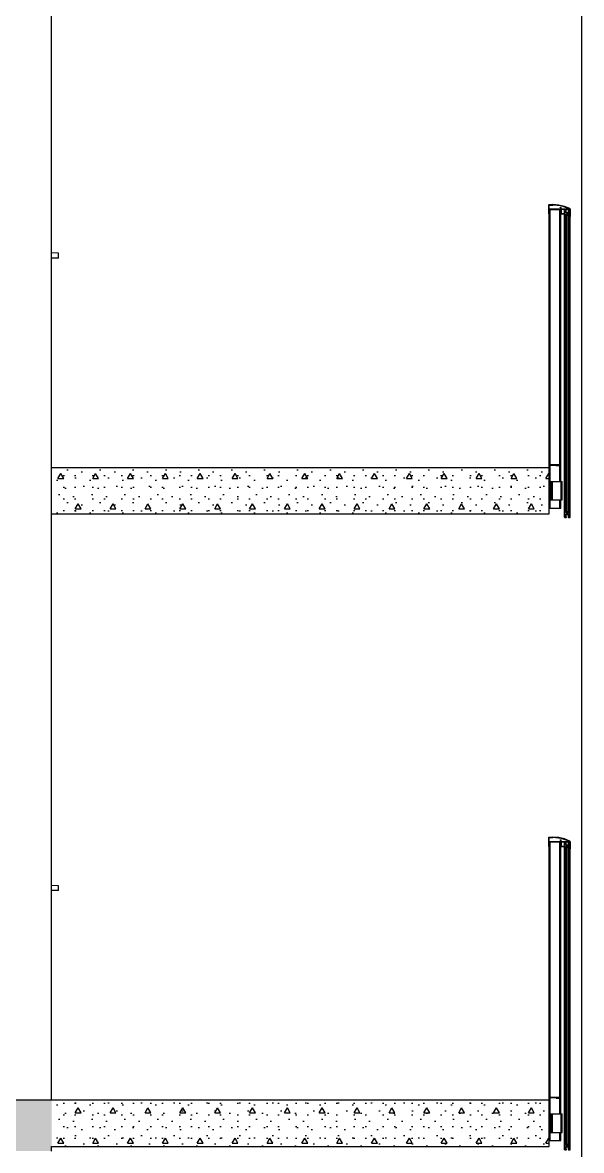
# Model space of a CAD drawing. Header units: millimetres. Extents: x 15 to 2176, y 3 to 641.
# Drawn here: x 2006.9 to 2055, y 252.9 to 349.9 of the extents above; entities that cross this region are included whole.
import ezdxf
from ezdxf.xclip import XClip

# ---------------------------------------------------------------- set-up
doc = ezdxf.new("R2010")
doc.units = ezdxf.units.MM
doc.header["$MEASUREMENT"] = 0
doc.header["$XCLIPFRAME"] = 0
for name, color, linetype in [('A--------P-', 7, 'Continuous'), ('A-01SC-----', 7, 'Continuous'), ('A-01SC-----Ytterväggar2', 7, 'Continuous'), ('A-01SF-----', 7, 'Continuous'), ('A-01SJ-----', 1, 'Continuous')]:
    doc.layers.add(name, color=color, linetype=linetype)
pattern_1 = [(0, (2027.966, 92.474), (0, 5.19615), [0.5, -2.5]), (0, (2029.466, 95.072), (0, 5.19615), [0.5, -2.5]), (60, (2027.966, 92.474), (-4.5, 2.59808), [0.5, -2.5]), (60, (2030.966, 92.474), (-4.5, 2.59808), [0.5, -2.5]), (120, (2028.466, 92.474), (4.5, 2.59808), [0.5, -2.5]), (120, (2031.466, 92.474), (4.5, 2.59808), [0.5, -2.5]), (0, (2027.9658, 92.9741), (0, 1), [0, -1, 0, -1.5]), (45, (2028.4658, 92.9741), (-0.7071068, 0.7071068), [0, -0.75, 0, -1.25])]

# ---------------------------------------------------------------- blocks, each defined once
blk = doc.blocks.new('Drawing_4_4', base_point=(1874.468, 329.559))
at = {"layer": 'A-01SF-----', "linetype": 'Continuous'}
h = blk.add_hatch(dxfattribs=at)
h.set_pattern_fill('BETONG__STD__0004', color=256, style=0, pattern_type=2)
h.set_pattern_definition(pattern_1)
h.paths.add_polyline_path([(2009.428, 252.874), (2009.428, 257.274), (1763.566, 257.274), (1763.566, 252.874)])
at = {"layer": 'A-01SJ-----', "linetype": 'Continuous'}
for points in [[(2053.748, 307.874), (2053.876, 307.874), (2053.876, 333.374), (2053.748, 333.374)], [(2053.748, 253.474), (2053.876, 253.474), (2053.876, 278.974), (2053.748, 278.974)]]:
    blk.add_hatch(color=256, dxfattribs=at).paths.add_polyline_path(points)
h = blk.add_hatch(dxfattribs=at)
h.set_pattern_fill('BETONG__STD__0004', color=256, style=0, pattern_type=2)
h.set_pattern_definition(pattern_1)
h.paths.add_polyline_path([(2052.261, 307.674), (2052.261, 311.674), (2009.428, 311.674), (2009.428, 307.674)])
h = blk.add_hatch(dxfattribs=at)
h.set_pattern_fill('BETONG__STD__0004', color=256, style=0, pattern_type=2)
h.set_pattern_definition(pattern_1)
h.paths.add_polyline_path([(2052.261, 253.274), (2052.261, 257.274), (2009.428, 257.274), (2009.428, 253.274)])
at = {"layer": 'A-01SC-----'}
for p, q in [((2009.428, 311.674), (2009.428, 361.674)), ((2010.028, 330.09), (2009.428, 330.122)), ((2010.028, 329.674), (2010.028, 330.09)), ((2010.028, 329.674), (2009.428, 329.674)), ((2009.428, 257.274), (2009.428, 307.274)), ((2010.028, 275.69), (2009.428, 275.722)), ((2010.028, 275.274), (2010.028, 275.69)), ((2010.028, 275.274), (2009.428, 275.274)), ((2004.428, 257.274), (2009.428, 257.274))]:
    blk.add_line(p, q, dxfattribs=at)
at = {"layer": 'A-01SC-----Ytterväggar2'}
for p, q in [((2055.028, 366.074), (2055.028, 311.674)), ((2055.028, 311.674), (2055.028, 257.274)), ((2055.028, 257.274), (2055.028, 202.874))]:
    blk.add_line(p, q, dxfattribs=at)
at = {"layer": 'A-01SF-----'}
for p, q in [((2009.428, 307.274), (2009.428, 311.674)), ((1763.566, 257.274), (2009.428, 257.274)), ((2009.428, 252.874), (2009.428, 253.274))]:
    blk.add_line(p, q, dxfattribs=at)
at = {"layer": 'A-01SJ-----'}
for p, q in [((2052.22, 334.234), (2052.231, 334.262)), ((2052.22, 333.484), (2052.22, 334.234)), ((2052.231, 334.262), (2052.26, 334.274)), ((2052.256, 334.218), (2052.262, 334.232)), ((2052.256, 333.91), (2052.256, 334.218)), ((2052.256, 333.91), (2053.246, 333.91)), ((2052.256, 333.864), (2052.259, 333.871)), ((2052.256, 333.474), (2052.256, 333.864)), ((2052.259, 333.871), (2052.266, 333.874)), ((2052.26, 334.274), (2052.559, 334.274)), ((2052.261, 333.87), (2052.284, 333.87)), ((2052.261, 311.914), (2052.261, 333.87)), ((2052.262, 334.232), (2052.276, 334.238)), ((2052.266, 333.874), (2053.256, 333.874)), ((2052.276, 334.238), (2052.559, 334.238)), ((2052.284, 333.87), (2052.341, 333.87)), ((2052.341, 333.87), (2053.181, 333.87)), ((2052.341, 311.914), (2052.341, 333.87)), ((2053.068, 334.236), (2052.559, 334.274)), ((2053.28, 334.16), (2052.559, 334.238)), ((2053.566, 334.122), (2053.068, 334.236)), ((2053.181, 333.87), (2053.237, 333.87)), ((2053.181, 311.914), (2053.181, 333.87)), ((2053.192, 334.043), (2053.195, 334.05)), ((2053.192, 334.027), (2053.192, 334.043)), ((2053.195, 334.02), (2053.192, 334.027)), ((2053.195, 334.05), (2053.202, 334.053)), ((2053.202, 334.017), (2053.195, 334.02)), ((2053.195, 334.02), (2053.246, 334.017)), ((2053.202, 334.053), (2053.272, 334.053)), ((2053.237, 333.87), (2053.261, 333.87)), ((2053.246, 334.017), (2053.246, 334.017)), ((2053.246, 333.91), (2053.253, 333.913)), ((2053.256, 334.007), (2053.253, 334.014)), ((2053.253, 333.913), (2053.256, 333.92)), ((2053.256, 333.92), (2053.256, 334.007)), ((2053.256, 333.874), (2053.256, 333.874)), ((2053.261, 311.914), (2053.261, 333.87)), ((2053.266, 333.864), (2053.263, 333.871)), ((2053.266, 333.514), (2053.266, 333.864)), ((2053.286, 334.047), (2053.272, 334.053)), ((2053.967, 333.929), (2053.28, 334.16)), ((2053.292, 334.033), (2053.286, 334.047)), ((2053.292, 333.93), (2053.292, 334.033)), ((2053.298, 333.916), (2053.292, 333.93)), ((2053.312, 333.91), (2053.298, 333.916)), ((2053.302, 333.854), (2053.308, 333.868)), ((2053.302, 333.516), (2053.302, 333.854)), ((2053.308, 333.868), (2053.322, 333.874)), ((2053.312, 333.91), (2053.963, 333.91)), ((2053.322, 333.874), (2053.601, 333.874)), ((2053.561, 333.834), (2053.572, 333.862)), ((2053.561, 333.214), (2053.561, 333.834)), ((2054.04, 333.935), (2053.566, 334.122)), ((2053.572, 333.862), (2053.601, 333.874)), ((2053.591, 333.834), (2053.594, 333.841)), ((2053.591, 333.214), (2053.591, 333.834)), ((2053.594, 333.841), (2053.601, 333.844)), ((2053.601, 333.844), (2053.661, 333.844)), ((2053.661, 333.844), (2053.661, 333.844)), ((2053.671, 333.834), (2053.668, 333.841)), ((2053.671, 333.594), (2053.671, 333.834)), ((2053.701, 333.834), (2053.704, 333.841)), ((2053.701, 333.624), (2053.701, 333.834)), ((2053.704, 333.841), (2053.711, 333.844)), ((2053.711, 333.844), (2053.716, 333.844)), ((2053.716, 333.874), (2053.906, 333.874)), ((2053.723, 333.871), (2053.716, 333.874)), ((2053.716, 333.844), (2053.723, 333.847)), ((2053.726, 333.864), (2053.723, 333.871)), ((2053.723, 333.847), (2053.726, 333.854)), ((2053.726, 333.854), (2053.726, 333.864)), ((2053.896, 333.864), (2053.899, 333.871)), ((2053.896, 333.854), (2053.896, 333.864)), ((2053.899, 333.847), (2053.896, 333.854)), ((2053.899, 333.871), (2053.906, 333.874)), ((2053.906, 333.844), (2053.899, 333.847)), ((2053.899, 333.847), (2053.911, 333.844)), ((2053.921, 333.834), (2053.918, 333.841)), ((2053.921, 333.624), (2053.921, 333.834)), ((2053.951, 333.834), (2053.954, 333.841)), ((2053.951, 333.594), (2053.951, 333.834)), ((2053.954, 333.841), (2053.961, 333.844)), ((2053.961, 333.844), (2054.021, 333.844)), ((2053.963, 333.91), (2053.971, 333.914)), ((2053.973, 333.922), (2053.967, 333.929)), ((2053.971, 333.914), (2053.973, 333.922)), ((2054.021, 333.874), (2054.051, 333.874)), ((2054.049, 333.862), (2054.021, 333.874)), ((2054.021, 333.844), (2054.021, 333.844)), ((2054.031, 333.834), (2054.028, 333.841)), ((2054.031, 333.214), (2054.031, 333.834)), ((2054.097, 333.845), (2054.04, 333.935)), ((2054.061, 333.834), (2054.049, 333.862)), ((2054.051, 333.874), (2054.051, 333.874)), ((2054.061, 333.864), (2054.058, 333.871)), ((2054.061, 333.834), (2054.061, 333.864)), ((2054.097, 333.274), (2054.097, 333.845)), ((2052.223, 333.477), (2052.22, 333.484)), ((2052.23, 333.474), (2052.223, 333.477)), ((2052.223, 333.477), (2052.256, 333.474)), ((2053.277, 333.486), (2053.266, 333.514)), ((2053.306, 333.474), (2053.277, 333.486)), ((2053.305, 333.509), (2053.302, 333.516)), ((2053.312, 333.506), (2053.305, 333.509)), ((2053.306, 333.474), (2053.541, 333.474)), ((2053.312, 333.506), (2053.541, 333.506)), ((2053.548, 333.503), (2053.541, 333.506)), ((2053.541, 333.474), (2053.548, 333.477)), ((2053.551, 333.496), (2053.548, 333.503)), ((2053.548, 333.477), (2053.551, 333.484)), ((2053.551, 333.484), (2053.551, 333.496)), ((2053.572, 333.186), (2053.561, 333.214)), ((2053.561, 333.174), (2053.572, 333.174)), ((2053.561, 308.074), (2053.561, 333.174)), ((2053.601, 333.174), (2053.572, 333.186)), ((2053.572, 333.174), (2053.601, 333.174)), ((2053.594, 333.207), (2053.591, 333.214)), ((2053.601, 333.204), (2053.594, 333.207)), ((2053.601, 333.204), (2053.661, 333.204)), ((2053.601, 333.174), (2053.716, 333.174)), ((2053.601, 308.074), (2053.601, 333.174)), ((2053.661, 333.204), (2053.668, 333.207)), ((2053.668, 333.207), (2053.671, 333.214)), ((2053.674, 333.587), (2053.671, 333.594)), ((2053.671, 333.454), (2053.674, 333.461)), ((2053.671, 333.214), (2053.671, 333.454)), ((2053.681, 333.584), (2053.674, 333.587)), ((2053.674, 333.587), (2053.742, 333.584)), ((2053.674, 333.461), (2053.681, 333.464)), ((2053.681, 333.464), (2053.742, 333.464)), ((2053.704, 333.617), (2053.701, 333.624)), ((2053.701, 333.424), (2053.704, 333.431)), ((2053.701, 333.214), (2053.701, 333.424)), ((2053.704, 333.207), (2053.701, 333.214)), ((2053.711, 333.614), (2053.704, 333.617)), ((2053.704, 333.431), (2053.711, 333.434)), ((2053.716, 333.204), (2053.704, 333.207)), ((2053.711, 333.614), (2053.911, 333.614)), ((2053.711, 333.434), (2053.911, 333.434)), ((2053.723, 333.201), (2053.716, 333.204)), ((2053.716, 333.174), (2053.723, 333.177)), ((2053.716, 333.174), (2053.723, 333.174)), ((2053.716, 308.074), (2053.716, 333.174)), ((2053.726, 333.194), (2053.723, 333.201)), ((2053.723, 333.177), (2053.726, 333.184)), ((2053.723, 333.174), (2053.726, 333.174)), ((2053.726, 333.184), (2053.726, 333.194)), ((2053.726, 333.174), (2053.748, 333.174)), ((2053.726, 308.074), (2053.726, 333.174)), ((2053.742, 333.584), (2053.742, 333.584)), ((2053.742, 333.464), (2053.75, 333.468)), ((2053.748, 333.374), (2053.876, 333.374)), ((2053.748, 307.874), (2053.748, 333.374)), ((2053.752, 333.573), (2053.75, 333.581)), ((2053.75, 333.468), (2053.752, 333.476)), ((2053.756, 333.558), (2053.752, 333.573)), ((2053.752, 333.476), (2053.756, 333.491)), ((2053.769, 333.55), (2053.756, 333.558)), ((2053.756, 333.491), (2053.769, 333.498)), ((2053.769, 333.55), (2053.784, 333.554)), ((2053.789, 333.495), (2053.769, 333.498)), ((2053.784, 333.554), (2053.784, 333.554)), ((2053.784, 333.554), (2053.794, 333.554)), ((2053.794, 333.495), (2053.789, 333.495)), ((2053.794, 333.554), (2053.797, 333.557)), ((2053.797, 333.491), (2053.794, 333.495)), ((2053.797, 333.557), (2053.798, 333.562)), ((2053.798, 333.486), (2053.797, 333.491)), ((2053.831, 333.559), (2053.798, 333.562)), ((2053.798, 333.486), (2053.831, 333.489)), ((2053.85, 333.532), (2053.831, 333.559)), ((2053.831, 333.489), (2053.85, 333.516)), ((2053.847, 333.528), (2053.845, 333.524)), ((2053.845, 333.524), (2053.847, 333.52)), ((2053.847, 333.528), (2053.85, 333.532)), ((2053.85, 333.532), (2053.847, 333.528)), ((2053.876, 307.874), (2053.876, 333.374)), ((2053.876, 333.174), (2053.896, 333.174)), ((2053.883, 333.569), (2053.89, 333.58)), ((2053.884, 333.556), (2053.883, 333.569)), ((2053.883, 333.479), (2053.884, 333.492)), ((2053.89, 333.468), (2053.883, 333.479)), ((2053.884, 333.492), (2053.884, 333.556)), ((2053.89, 333.58), (2053.902, 333.584)), ((2053.902, 333.464), (2053.89, 333.468)), ((2053.896, 333.194), (2053.9, 333.202)), ((2053.896, 333.184), (2053.896, 333.194)), ((2053.899, 333.177), (2053.896, 333.184)), ((2053.896, 333.174), (2053.899, 333.174)), ((2053.896, 308.074), (2053.896, 333.174)), ((2053.906, 333.174), (2053.899, 333.177)), ((2053.899, 333.177), (2054.021, 333.174)), ((2053.899, 333.174), (2053.906, 333.174)), ((2053.9, 333.202), (2053.908, 333.204)), ((2053.902, 333.584), (2053.941, 333.584)), ((2053.902, 333.464), (2053.941, 333.464)), ((2053.906, 308.074), (2053.906, 333.174)), ((2053.908, 333.204), (2053.911, 333.204)), ((2053.911, 333.614), (2053.918, 333.617)), ((2053.911, 333.434), (2053.911, 333.434)), ((2053.911, 333.204), (2053.918, 333.207)), ((2053.918, 333.617), (2053.921, 333.624)), ((2053.921, 333.424), (2053.918, 333.431)), ((2053.918, 333.207), (2053.921, 333.214)), ((2053.921, 333.214), (2053.921, 333.424)), ((2053.941, 333.584), (2053.948, 333.587)), ((2053.948, 333.461), (2053.941, 333.464)), ((2053.948, 333.587), (2053.951, 333.594)), ((2053.951, 333.454), (2053.948, 333.461)), ((2053.951, 333.214), (2053.951, 333.454)), ((2053.954, 333.207), (2053.951, 333.214)), ((2053.961, 333.204), (2053.954, 333.207)), ((2053.961, 333.204), (2054.021, 333.204)), ((2054.021, 333.204), (2054.028, 333.207)), ((2054.021, 333.174), (2054.049, 333.186)), ((2054.021, 333.174), (2054.049, 333.174)), ((2054.021, 308.074), (2054.021, 333.174)), ((2054.028, 333.207), (2054.031, 333.214)), ((2054.049, 333.186), (2054.061, 333.214)), ((2054.049, 333.174), (2054.061, 333.174)), ((2054.066, 333.261), (2054.061, 333.274)), ((2054.061, 333.214), (2054.061, 333.274)), ((2054.061, 308.074), (2054.061, 333.174)), ((2054.079, 333.256), (2054.066, 333.261)), ((2054.079, 333.256), (2054.092, 333.261)), ((2054.092, 333.261), (2054.097, 333.274)), ((2009.428, 311.674), (2052.261, 311.674)), ((2009.428, 307.674), (2009.428, 311.674)), ((2052.261, 311.914), (2053.261, 311.914)), ((2052.261, 311.414), (2052.261, 311.914)), ((2052.261, 307.674), (2052.261, 311.674)), ((2052.261, 311.414), (2052.301, 311.414)), ((2052.301, 311.414), (2052.301, 311.874)), ((2052.301, 311.874), (2052.871, 311.874)), ((2052.341, 310.474), (2052.341, 311.874)), ((2052.861, 311.864), (2052.864, 311.871)), ((2052.861, 311.829), (2052.861, 311.864)), ((2052.862, 311.826), (2052.861, 311.829)), ((2052.861, 311.829), (2052.862, 311.826)), ((2052.862, 311.826), (2052.869, 311.826)), ((2052.864, 311.871), (2052.871, 311.874)), ((2052.869, 311.826), (2052.871, 311.829)), ((2052.871, 311.829), (2052.872, 311.833)), ((2052.872, 311.833), (2052.876, 311.834)), ((2052.876, 311.834), (2053.251, 311.834)), ((2053.181, 310.474), (2053.181, 311.834)), ((2053.251, 311.834), (2053.251, 311.834)), ((2053.258, 311.831), (2053.261, 311.854)), ((2053.261, 311.824), (2053.258, 311.831)), ((2053.261, 311.874), (2053.261, 311.914)), ((2053.261, 311.874), (2053.281, 311.874)), ((2053.261, 311.854), (2053.267, 311.868)), ((2053.261, 310.474), (2053.261, 311.824)), ((2053.267, 311.868), (2053.281, 311.874)), ((2052.301, 310.474), (2052.307, 310.474)), ((2052.301, 308.874), (2052.301, 310.474)), ((2052.307, 310.474), (2052.321, 310.474)), ((2052.321, 310.474), (2052.421, 310.474)), ((2052.321, 308.874), (2052.321, 310.474)), ((2052.421, 310.474), (2052.463, 310.474)), ((2052.421, 308.874), (2052.421, 310.474)), ((2052.463, 310.474), (2052.481, 310.474)), ((2052.481, 310.474), (2052.498, 310.474)), ((2052.481, 308.874), (2052.481, 310.474)), ((2052.498, 310.474), (2052.541, 310.474)), ((2052.541, 310.474), (2053.281, 310.474)), ((2052.541, 308.874), (2052.541, 310.474)), ((2053.281, 310.474), (2053.351, 310.474)), ((2053.281, 308.874), (2053.281, 310.474)), ((2053.351, 310.474), (2053.381, 310.474)), ((2053.381, 308.874), (2053.381, 310.474)), ((2052.301, 308.874), (2052.307, 308.874)), ((2052.307, 308.874), (2052.321, 308.874)), ((2052.321, 308.874), (2052.421, 308.874)), ((2052.341, 308.17), (2052.341, 308.874)), ((2052.421, 308.874), (2052.463, 308.874)), ((2052.463, 308.874), (2052.481, 308.874)), ((2052.481, 308.874), (2052.498, 308.874)), ((2052.498, 308.874), (2052.541, 308.874)), ((2052.541, 308.874), (2053.281, 308.874)), ((2053.181, 308.17), (2053.181, 308.874)), ((2053.261, 308.17), (2053.261, 308.874)), ((2053.281, 308.874), (2053.351, 308.874)), ((2053.351, 308.874), (2053.381, 308.874)), ((2009.428, 307.674), (2052.261, 307.674)), ((2052.261, 308.17), (2052.284, 308.17)), ((2052.284, 308.17), (2052.341, 308.17)), ((2052.341, 308.17), (2053.181, 308.17)), ((2053.181, 308.17), (2053.237, 308.17)), ((2053.237, 308.17), (2053.261, 308.17)), ((2053.561, 308.074), (2053.572, 308.074)), ((2053.561, 308.034), (2053.572, 308.062)), ((2053.561, 307.414), (2053.561, 308.034)), ((2053.572, 308.062), (2053.601, 308.074)), ((2053.572, 308.074), (2053.601, 308.074)), ((2053.591, 308.034), (2053.594, 308.041)), ((2053.591, 307.414), (2053.591, 308.034)), ((2053.594, 308.041), (2053.601, 308.044)), ((2053.601, 308.074), (2053.716, 308.074)), ((2053.601, 308.044), (2053.661, 308.044)), ((2053.661, 308.044), (2053.661, 308.044)), ((2053.671, 308.034), (2053.668, 308.041)), ((2053.671, 307.794), (2053.671, 308.034)), ((2053.674, 307.787), (2053.671, 307.794)), ((2053.671, 307.654), (2053.674, 307.661)), ((2053.671, 307.414), (2053.671, 307.654)), ((2053.681, 307.784), (2053.674, 307.787)), ((2053.674, 307.787), (2053.742, 307.784)), ((2053.674, 307.661), (2053.681, 307.664)), ((2053.681, 307.664), (2053.742, 307.664)), ((2053.701, 308.034), (2053.704, 308.041)), ((2053.701, 307.824), (2053.701, 308.034)), ((2053.704, 307.817), (2053.701, 307.824)), ((2053.701, 307.624), (2053.704, 307.631)), ((2053.701, 307.414), (2053.701, 307.624)), ((2053.704, 308.041), (2053.711, 308.044)), ((2053.711, 307.814), (2053.704, 307.817)), ((2053.704, 307.631), (2053.711, 307.634)), ((2053.711, 308.044), (2053.716, 308.044)), ((2053.711, 307.814), (2053.911, 307.814)), ((2053.711, 307.634), (2053.911, 307.634)), ((2053.723, 308.071), (2053.716, 308.074)), ((2053.716, 308.074), (2053.723, 308.074)), ((2053.716, 308.044), (2053.723, 308.047)), ((2053.723, 308.074), (2053.726, 308.074)), ((2053.726, 308.064), (2053.723, 308.071)), ((2053.723, 308.047), (2053.726, 308.054)), ((2053.726, 308.074), (2053.748, 308.074)), ((2053.726, 308.054), (2053.726, 308.064)), ((2053.742, 307.784), (2053.742, 307.784)), ((2053.742, 307.664), (2053.75, 307.668)), ((2053.748, 307.874), (2053.876, 307.874)), ((2053.752, 307.773), (2053.75, 307.781)), ((2053.75, 307.668), (2053.752, 307.676)), ((2053.756, 307.758), (2053.752, 307.773)), ((2053.752, 307.676), (2053.756, 307.691)), ((2053.769, 307.75), (2053.756, 307.758)), ((2053.756, 307.691), (2053.769, 307.698)), ((2053.769, 307.75), (2053.784, 307.754)), ((2053.789, 307.695), (2053.769, 307.698)), ((2053.784, 307.754), (2053.784, 307.754)), ((2053.784, 307.754), (2053.794, 307.754)), ((2053.794, 307.695), (2053.789, 307.695)), ((2053.794, 307.754), (2053.797, 307.757)), ((2053.797, 307.691), (2053.794, 307.695)), ((2053.797, 307.757), (2053.798, 307.762)), ((2053.798, 307.686), (2053.797, 307.691)), ((2053.831, 307.759), (2053.798, 307.762)), ((2053.798, 307.686), (2053.831, 307.689)), ((2053.85, 307.732), (2053.831, 307.759)), ((2053.831, 307.689), (2053.85, 307.716)), ((2053.847, 307.728), (2053.845, 307.724)), ((2053.845, 307.724), (2053.846, 307.72)), ((2053.847, 307.728), (2053.85, 307.732)), ((2053.85, 307.732), (2053.847, 307.728)), ((2053.876, 308.074), (2053.896, 308.074)), ((2053.883, 307.769), (2053.89, 307.78)), ((2053.884, 307.756), (2053.883, 307.769)), ((2053.883, 307.679), (2053.884, 307.692)), ((2053.89, 307.668), (2053.883, 307.679)), ((2053.884, 307.692), (2053.884, 307.756)), ((2053.89, 307.78), (2053.902, 307.784)), ((2053.902, 307.664), (2053.89, 307.668)), ((2053.896, 308.074), (2053.899, 308.074)), ((2053.896, 308.064), (2053.899, 308.071)), ((2053.896, 308.054), (2053.896, 308.064)), ((2053.899, 308.047), (2053.896, 308.054)), ((2053.899, 308.071), (2053.906, 308.074)), ((2053.899, 308.074), (2053.906, 308.074)), ((2053.906, 308.044), (2053.899, 308.047)), ((2053.899, 308.047), (2053.911, 308.044)), ((2053.902, 307.784), (2053.941, 307.784)), ((2053.902, 307.664), (2053.941, 307.664)), ((2053.906, 308.074), (2054.021, 308.074)), ((2053.911, 307.814), (2053.918, 307.817)), ((2053.911, 307.634), (2053.911, 307.634)), ((2053.921, 308.034), (2053.918, 308.041)), ((2053.918, 307.817), (2053.921, 307.824)), ((2053.921, 307.624), (2053.918, 307.631)), ((2053.921, 307.824), (2053.921, 308.034)), ((2053.921, 307.414), (2053.921, 307.624)), ((2053.941, 307.784), (2053.948, 307.787)), ((2053.948, 307.661), (2053.941, 307.664)), ((2053.948, 307.787), (2053.951, 307.794)), ((2053.951, 307.654), (2053.948, 307.661)), ((2053.951, 308.034), (2053.954, 308.041)), ((2053.951, 307.794), (2053.951, 308.034)), ((2053.951, 307.414), (2053.951, 307.654)), ((2053.954, 308.041), (2053.961, 308.044)), ((2053.961, 308.044), (2054.021, 308.044)), ((2054.049, 308.062), (2054.021, 308.074)), ((2054.021, 308.074), (2054.049, 308.074)), ((2054.021, 308.044), (2054.021, 308.044)), ((2054.031, 308.034), (2054.028, 308.041)), ((2054.031, 307.414), (2054.031, 308.034)), ((2054.049, 308.074), (2054.061, 308.074)), ((2054.061, 308.034), (2054.049, 308.062)), ((2054.061, 307.474), (2054.061, 308.034)), ((2053.572, 307.386), (2053.561, 307.414)), ((2053.601, 307.374), (2053.572, 307.386)), ((2053.594, 307.407), (2053.591, 307.414)), ((2053.601, 307.404), (2053.594, 307.407)), ((2053.601, 307.404), (2053.661, 307.404)), ((2053.601, 307.374), (2053.716, 307.374)), ((2053.661, 307.404), (2053.668, 307.407)), ((2053.668, 307.407), (2053.671, 307.414)), ((2053.704, 307.407), (2053.701, 307.414)), ((2053.716, 307.404), (2053.704, 307.407)), ((2053.723, 307.401), (2053.716, 307.404)), ((2053.716, 307.374), (2053.723, 307.377)), ((2053.726, 307.394), (2053.723, 307.401)), ((2053.723, 307.377), (2053.726, 307.384)), ((2053.726, 307.384), (2053.726, 307.394)), ((2053.896, 307.394), (2053.9, 307.402)), ((2053.896, 307.384), (2053.896, 307.394)), ((2053.899, 307.377), (2053.896, 307.384)), ((2053.906, 307.374), (2053.899, 307.377)), ((2053.899, 307.377), (2054.021, 307.374)), ((2053.9, 307.402), (2053.908, 307.404)), ((2053.908, 307.404), (2053.911, 307.404)), ((2053.911, 307.404), (2053.918, 307.407)), ((2053.918, 307.407), (2053.921, 307.414)), ((2053.954, 307.407), (2053.951, 307.414)), ((2053.961, 307.404), (2053.954, 307.407)), ((2053.961, 307.404), (2054.021, 307.404)), ((2054.021, 307.404), (2054.028, 307.407)), ((2054.021, 307.374), (2054.049, 307.386)), ((2054.028, 307.407), (2054.031, 307.414)), ((2054.049, 307.386), (2054.061, 307.414)), ((2054.061, 307.414), (2054.061, 307.474)), ((2052.22, 279.834), (2052.231, 279.862)), ((2052.22, 279.084), (2052.22, 279.834)), ((2052.231, 279.862), (2052.26, 279.874)), ((2052.256, 279.818), (2052.262, 279.832)), ((2052.256, 279.51), (2052.256, 279.818)), ((2052.256, 279.51), (2053.246, 279.51)), ((2052.256, 279.464), (2052.259, 279.471)), ((2052.256, 279.074), (2052.256, 279.464)), ((2052.259, 279.471), (2052.266, 279.474)), ((2052.26, 279.874), (2052.559, 279.874)), ((2052.261, 279.47), (2052.284, 279.47)), ((2052.261, 257.514), (2052.261, 279.47)), ((2052.262, 279.832), (2052.276, 279.838)), ((2052.266, 279.474), (2053.256, 279.474)), ((2052.276, 279.838), (2052.559, 279.838)), ((2052.284, 279.47), (2052.341, 279.47)), ((2052.341, 279.47), (2053.181, 279.47)), ((2052.341, 257.514), (2052.341, 279.47)), ((2053.068, 279.836), (2052.559, 279.874)), ((2053.28, 279.76), (2052.559, 279.838)), ((2053.566, 279.722), (2053.068, 279.836)), ((2053.181, 279.47), (2053.237, 279.47)), ((2053.181, 257.514), (2053.181, 279.47)), ((2053.192, 279.643), (2053.195, 279.65)), ((2053.192, 279.627), (2053.192, 279.643)), ((2053.195, 279.62), (2053.192, 279.627)), ((2053.195, 279.65), (2053.202, 279.653)), ((2053.202, 279.617), (2053.195, 279.62)), ((2053.195, 279.62), (2053.246, 279.617)), ((2053.202, 279.653), (2053.272, 279.653)), ((2053.237, 279.47), (2053.261, 279.47)), ((2053.246, 279.617), (2053.246, 279.617)), ((2053.246, 279.51), (2053.253, 279.513)), ((2053.256, 279.607), (2053.253, 279.614)), ((2053.253, 279.513), (2053.256, 279.52)), ((2053.256, 279.52), (2053.256, 279.607)), ((2053.256, 279.474), (2053.256, 279.474)), ((2053.261, 257.514), (2053.261, 279.47)), ((2053.266, 279.464), (2053.263, 279.471)), ((2053.266, 279.114), (2053.266, 279.464)), ((2053.286, 279.647), (2053.272, 279.653)), ((2053.967, 279.529), (2053.28, 279.76)), ((2053.292, 279.633), (2053.286, 279.647)), ((2053.292, 279.53), (2053.292, 279.633)), ((2053.298, 279.516), (2053.292, 279.53)), ((2053.312, 279.51), (2053.298, 279.516)), ((2053.302, 279.454), (2053.308, 279.468)), ((2053.302, 279.116), (2053.302, 279.454)), ((2053.308, 279.468), (2053.322, 279.474)), ((2053.312, 279.51), (2053.963, 279.51)), ((2053.322, 279.474), (2053.601, 279.474)), ((2053.561, 279.434), (2053.572, 279.462)), ((2053.561, 278.814), (2053.561, 279.434)), ((2054.04, 279.535), (2053.566, 279.722)), ((2053.572, 279.462), (2053.601, 279.474)), ((2053.591, 279.434), (2053.594, 279.441)), ((2053.591, 278.814), (2053.591, 279.434)), ((2053.594, 279.441), (2053.601, 279.444)), ((2053.601, 279.444), (2053.661, 279.444)), ((2053.661, 279.444), (2053.661, 279.444)), ((2053.671, 279.434), (2053.668, 279.441)), ((2053.671, 279.194), (2053.671, 279.434)), ((2053.701, 279.434), (2053.704, 279.441)), ((2053.701, 279.224), (2053.701, 279.434)), ((2053.704, 279.441), (2053.711, 279.444)), ((2053.711, 279.444), (2053.716, 279.444)), ((2053.723, 279.471), (2053.716, 279.474)), ((2053.716, 279.474), (2053.906, 279.474)), ((2053.716, 279.444), (2053.723, 279.447)), ((2053.726, 279.464), (2053.723, 279.471)), ((2053.723, 279.447), (2053.726, 279.454)), ((2053.726, 279.454), (2053.726, 279.464)), ((2053.896, 279.464), (2053.899, 279.471)), ((2053.896, 279.454), (2053.896, 279.464)), ((2053.899, 279.447), (2053.896, 279.454)), ((2053.899, 279.471), (2053.906, 279.474)), ((2053.906, 279.444), (2053.899, 279.447)), ((2053.899, 279.447), (2053.911, 279.444)), ((2053.921, 279.434), (2053.918, 279.441)), ((2053.921, 279.224), (2053.921, 279.434)), ((2053.951, 279.434), (2053.954, 279.441)), ((2053.951, 279.194), (2053.951, 279.434)), ((2053.954, 279.441), (2053.961, 279.444)), ((2053.961, 279.444), (2054.021, 279.444)), ((2053.963, 279.51), (2053.971, 279.514)), ((2053.973, 279.522), (2053.967, 279.529)), ((2053.971, 279.514), (2053.973, 279.522)), ((2054.049, 279.462), (2054.021, 279.474)), ((2054.021, 279.474), (2054.051, 279.474)), ((2054.021, 279.444), (2054.021, 279.444)), ((2054.031, 279.434), (2054.028, 279.441)), ((2054.031, 278.814), (2054.031, 279.434)), ((2054.097, 279.445), (2054.04, 279.535)), ((2054.061, 279.434), (2054.049, 279.462)), ((2054.051, 279.474), (2054.051, 279.474)), ((2054.061, 279.464), (2054.058, 279.471)), ((2054.061, 279.434), (2054.061, 279.464)), ((2054.097, 278.874), (2054.097, 279.445)), ((2052.223, 279.077), (2052.22, 279.084)), ((2052.23, 279.074), (2052.223, 279.077)), ((2052.223, 279.077), (2052.256, 279.074)), ((2053.277, 279.086), (2053.266, 279.114)), ((2053.306, 279.074), (2053.277, 279.086)), ((2053.305, 279.109), (2053.302, 279.116)), ((2053.312, 279.106), (2053.305, 279.109)), ((2053.306, 279.074), (2053.541, 279.074)), ((2053.312, 279.106), (2053.541, 279.106)), ((2053.548, 279.103), (2053.541, 279.106)), ((2053.541, 279.074), (2053.548, 279.077)), ((2053.551, 279.096), (2053.548, 279.103)), ((2053.548, 279.077), (2053.551, 279.084)), ((2053.551, 279.084), (2053.551, 279.096)), ((2053.572, 278.786), (2053.561, 278.814)), ((2053.561, 278.774), (2053.572, 278.774)), ((2053.561, 253.674), (2053.561, 278.774)), ((2053.601, 278.774), (2053.572, 278.786)), ((2053.572, 278.774), (2053.601, 278.774)), ((2053.594, 278.807), (2053.591, 278.814)), ((2053.601, 278.804), (2053.594, 278.807)), ((2053.601, 278.804), (2053.661, 278.804)), ((2053.601, 278.774), (2053.716, 278.774)), ((2053.601, 253.674), (2053.601, 278.774)), ((2053.661, 278.804), (2053.668, 278.807)), ((2053.668, 278.807), (2053.671, 278.814)), ((2053.674, 279.187), (2053.671, 279.194)), ((2053.671, 279.054), (2053.674, 279.061)), ((2053.671, 278.814), (2053.671, 279.054)), ((2053.681, 279.184), (2053.674, 279.187)), ((2053.674, 279.187), (2053.742, 279.184)), ((2053.674, 279.061), (2053.681, 279.064)), ((2053.681, 279.064), (2053.742, 279.064)), ((2053.704, 279.217), (2053.701, 279.224)), ((2053.701, 279.024), (2053.704, 279.031)), ((2053.701, 278.814), (2053.701, 279.024)), ((2053.704, 278.807), (2053.701, 278.814)), ((2053.711, 279.214), (2053.704, 279.217)), ((2053.704, 279.031), (2053.711, 279.034)), ((2053.716, 278.804), (2053.704, 278.807)), ((2053.711, 279.214), (2053.911, 279.214)), ((2053.711, 279.034), (2053.911, 279.034)), ((2053.723, 278.801), (2053.716, 278.804)), ((2053.716, 278.774), (2053.723, 278.777)), ((2053.716, 278.774), (2053.723, 278.774)), ((2053.716, 253.674), (2053.716, 278.774)), ((2053.726, 278.794), (2053.723, 278.801)), ((2053.723, 278.777), (2053.726, 278.784)), ((2053.723, 278.774), (2053.726, 278.774)), ((2053.726, 278.784), (2053.726, 278.794)), ((2053.726, 278.774), (2053.748, 278.774)), ((2053.726, 253.674), (2053.726, 278.774)), ((2053.742, 279.184), (2053.742, 279.184)), ((2053.742, 279.064), (2053.75, 279.068)), ((2053.748, 278.974), (2053.876, 278.974)), ((2053.748, 253.474), (2053.748, 278.974)), ((2053.752, 279.173), (2053.75, 279.181)), ((2053.75, 279.068), (2053.752, 279.076)), ((2053.756, 279.158), (2053.752, 279.173)), ((2053.752, 279.076), (2053.756, 279.091)), ((2053.769, 279.15), (2053.756, 279.158)), ((2053.756, 279.091), (2053.769, 279.098)), ((2053.769, 279.15), (2053.784, 279.154)), ((2053.789, 279.095), (2053.769, 279.098)), ((2053.784, 279.154), (2053.784, 279.154)), ((2053.784, 279.154), (2053.794, 279.154)), ((2053.794, 279.095), (2053.789, 279.095)), ((2053.794, 279.154), (2053.797, 279.157)), ((2053.797, 279.091), (2053.794, 279.095)), ((2053.797, 279.157), (2053.798, 279.162)), ((2053.798, 279.086), (2053.797, 279.091)), ((2053.831, 279.159), (2053.798, 279.162)), ((2053.798, 279.086), (2053.831, 279.089)), ((2053.85, 279.132), (2053.831, 279.159)), ((2053.831, 279.089), (2053.85, 279.116)), ((2053.847, 279.128), (2053.845, 279.124)), ((2053.845, 279.124), (2053.847, 279.12)), ((2053.847, 279.128), (2053.85, 279.132)), ((2053.85, 279.132), (2053.847, 279.128)), ((2053.876, 253.474), (2053.876, 278.974)), ((2053.876, 278.774), (2053.896, 278.774)), ((2053.883, 279.169), (2053.89, 279.18)), ((2053.884, 279.156), (2053.883, 279.169)), ((2053.883, 279.079), (2053.884, 279.092)), ((2053.89, 279.068), (2053.883, 279.079)), ((2053.884, 279.092), (2053.884, 279.156)), ((2053.89, 279.18), (2053.902, 279.184)), ((2053.902, 279.064), (2053.89, 279.068)), ((2053.896, 278.794), (2053.9, 278.802)), ((2053.896, 278.784), (2053.896, 278.794)), ((2053.899, 278.777), (2053.896, 278.784)), ((2053.896, 278.774), (2053.899, 278.774)), ((2053.896, 253.674), (2053.896, 278.774)), ((2053.906, 278.774), (2053.899, 278.777)), ((2053.899, 278.777), (2054.021, 278.774)), ((2053.899, 278.774), (2053.906, 278.774)), ((2053.9, 278.802), (2053.908, 278.804)), ((2053.902, 279.184), (2053.941, 279.184)), ((2053.902, 279.064), (2053.941, 279.064)), ((2053.906, 253.674), (2053.906, 278.774)), ((2053.908, 278.804), (2053.911, 278.804)), ((2053.911, 279.214), (2053.918, 279.217)), ((2053.911, 279.034), (2053.911, 279.034)), ((2053.911, 278.804), (2053.918, 278.807)), ((2053.918, 279.217), (2053.921, 279.224)), ((2053.921, 279.024), (2053.918, 279.031)), ((2053.918, 278.807), (2053.921, 278.814)), ((2053.921, 278.814), (2053.921, 279.024)), ((2053.941, 279.184), (2053.948, 279.187)), ((2053.948, 279.061), (2053.941, 279.064)), ((2053.948, 279.187), (2053.951, 279.194)), ((2053.951, 279.054), (2053.948, 279.061)), ((2053.951, 278.814), (2053.951, 279.054)), ((2053.954, 278.807), (2053.951, 278.814)), ((2053.961, 278.804), (2053.954, 278.807)), ((2053.961, 278.804), (2054.021, 278.804)), ((2054.021, 278.804), (2054.028, 278.807)), ((2054.021, 278.774), (2054.049, 278.786)), ((2054.021, 278.774), (2054.049, 278.774)), ((2054.021, 253.674), (2054.021, 278.774)), ((2054.028, 278.807), (2054.031, 278.814)), ((2054.049, 278.786), (2054.061, 278.814)), ((2054.049, 278.774), (2054.061, 278.774)), ((2054.061, 278.814), (2054.061, 278.874)), ((2054.066, 278.861), (2054.061, 278.874)), ((2054.061, 253.674), (2054.061, 278.774)), ((2054.079, 278.856), (2054.066, 278.861)), ((2054.079, 278.856), (2054.092, 278.861)), ((2054.092, 278.861), (2054.097, 278.874)), ((2009.428, 257.274), (2052.261, 257.274)), ((2052.261, 257.514), (2053.261, 257.514)), ((2052.261, 257.014), (2052.261, 257.514)), ((2052.261, 253.274), (2052.261, 257.274)), ((2052.301, 257.014), (2052.301, 257.474)), ((2052.301, 257.474), (2052.871, 257.474)), ((2052.341, 256.074), (2052.341, 257.474)), ((2052.861, 257.464), (2052.864, 257.471)), ((2052.861, 257.429), (2052.861, 257.464)), ((2052.862, 257.426), (2052.861, 257.429)), ((2052.861, 257.429), (2052.862, 257.426)), ((2052.862, 257.426), (2052.869, 257.426)), ((2052.864, 257.471), (2052.871, 257.474)), ((2052.869, 257.426), (2052.871, 257.429)), ((2052.871, 257.429), (2052.872, 257.433)), ((2052.872, 257.433), (2052.876, 257.434)), ((2052.876, 257.434), (2053.251, 257.434)), ((2053.181, 256.074), (2053.181, 257.434)), ((2053.251, 257.434), (2053.251, 257.434)), ((2053.258, 257.431), (2053.261, 257.454)), ((2053.261, 257.424), (2053.258, 257.431)), ((2053.261, 257.474), (2053.261, 257.514)), ((2053.261, 257.474), (2053.281, 257.474)), ((2053.261, 257.454), (2053.267, 257.468)), ((2053.261, 256.074), (2053.261, 257.424)), ((2053.267, 257.468), (2053.281, 257.474)), ((2052.261, 257.014), (2052.301, 257.014)), ((2052.301, 256.074), (2052.307, 256.074)), ((2052.301, 254.474), (2052.301, 256.074)), ((2052.307, 256.074), (2052.321, 256.074)), ((2052.321, 256.074), (2052.421, 256.074)), ((2052.321, 254.474), (2052.321, 256.074)), ((2052.421, 256.074), (2052.463, 256.074)), ((2052.421, 254.474), (2052.421, 256.074)), ((2052.463, 256.074), (2052.481, 256.074)), ((2052.481, 256.074), (2052.498, 256.074)), ((2052.481, 254.474), (2052.481, 256.074)), ((2052.498, 256.074), (2052.541, 256.074)), ((2052.541, 256.074), (2053.281, 256.074)), ((2052.541, 254.474), (2052.541, 256.074)), ((2053.281, 256.074), (2053.351, 256.074)), ((2053.281, 254.474), (2053.281, 256.074)), ((2053.351, 256.074), (2053.381, 256.074)), ((2053.381, 254.474), (2053.381, 256.074)), ((2052.301, 254.474), (2052.307, 254.474)), ((2052.307, 254.474), (2052.321, 254.474)), ((2052.321, 254.474), (2052.421, 254.474)), ((2052.341, 253.77), (2052.341, 254.474)), ((2052.421, 254.474), (2052.463, 254.474)), ((2052.463, 254.474), (2052.481, 254.474)), ((2052.481, 254.474), (2052.498, 254.474)), ((2052.498, 254.474), (2052.541, 254.474)), ((2052.541, 254.474), (2053.281, 254.474)), ((2053.181, 253.77), (2053.181, 254.474)), ((2053.261, 253.77), (2053.261, 254.474)), ((2053.281, 254.474), (2053.351, 254.474)), ((2053.351, 254.474), (2053.381, 254.474)), ((2009.428, 253.274), (2052.261, 253.274)), ((2052.261, 253.77), (2052.284, 253.77)), ((2052.284, 253.77), (2052.341, 253.77)), ((2052.341, 253.77), (2053.181, 253.77)), ((2053.181, 253.77), (2053.237, 253.77)), ((2053.237, 253.77), (2053.261, 253.77)), ((2053.561, 253.674), (2053.572, 253.674)), ((2053.561, 253.634), (2053.572, 253.662)), ((2053.561, 253.014), (2053.561, 253.634)), ((2053.572, 253.662), (2053.601, 253.674)), ((2053.572, 253.674), (2053.601, 253.674)), ((2053.591, 253.634), (2053.594, 253.641)), ((2053.591, 253.014), (2053.591, 253.634)), ((2053.594, 253.641), (2053.601, 253.644)), ((2053.601, 253.674), (2053.716, 253.674)), ((2053.601, 253.644), (2053.661, 253.644)), ((2053.661, 253.644), (2053.661, 253.644)), ((2053.671, 253.634), (2053.668, 253.641)), ((2053.671, 253.394), (2053.671, 253.634)), ((2053.674, 253.387), (2053.671, 253.394)), ((2053.671, 253.254), (2053.674, 253.261)), ((2053.671, 253.014), (2053.671, 253.254)), ((2053.681, 253.384), (2053.674, 253.387)), ((2053.674, 253.387), (2053.742, 253.384)), ((2053.674, 253.261), (2053.681, 253.264)), ((2053.681, 253.264), (2053.742, 253.264)), ((2053.701, 253.634), (2053.704, 253.641)), ((2053.701, 253.424), (2053.701, 253.634)), ((2053.704, 253.417), (2053.701, 253.424)), ((2053.701, 253.224), (2053.704, 253.231)), ((2053.701, 253.014), (2053.701, 253.224)), ((2053.704, 253.641), (2053.711, 253.644)), ((2053.711, 253.414), (2053.704, 253.417)), ((2053.704, 253.231), (2053.711, 253.234)), ((2053.711, 253.644), (2053.716, 253.644)), ((2053.711, 253.414), (2053.911, 253.414)), ((2053.711, 253.234), (2053.911, 253.234)), ((2053.723, 253.671), (2053.716, 253.674)), ((2053.716, 253.674), (2053.723, 253.674)), ((2053.716, 253.644), (2053.723, 253.647)), ((2053.723, 253.674), (2053.726, 253.674)), ((2053.726, 253.664), (2053.723, 253.671)), ((2053.723, 253.647), (2053.726, 253.654)), ((2053.726, 253.674), (2053.748, 253.674)), ((2053.726, 253.654), (2053.726, 253.664)), ((2053.742, 253.384), (2053.742, 253.384)), ((2053.742, 253.264), (2053.75, 253.268)), ((2053.748, 253.474), (2053.876, 253.474)), ((2053.752, 253.373), (2053.75, 253.381)), ((2053.75, 253.268), (2053.752, 253.276)), ((2053.756, 253.358), (2053.752, 253.373)), ((2053.752, 253.276), (2053.756, 253.291)), ((2053.769, 253.35), (2053.756, 253.358)), ((2053.756, 253.291), (2053.769, 253.298)), ((2053.769, 253.35), (2053.784, 253.354)), ((2053.789, 253.295), (2053.769, 253.298)), ((2053.784, 253.354), (2053.784, 253.354)), ((2053.784, 253.354), (2053.794, 253.354)), ((2053.794, 253.295), (2053.789, 253.295)), ((2053.794, 253.354), (2053.797, 253.357)), ((2053.797, 253.291), (2053.794, 253.295)), ((2053.797, 253.357), (2053.798, 253.362)), ((2053.798, 253.286), (2053.797, 253.291)), ((2053.831, 253.359), (2053.798, 253.362)), ((2053.798, 253.286), (2053.831, 253.289)), ((2053.85, 253.332), (2053.831, 253.359)), ((2053.831, 253.289), (2053.85, 253.316)), ((2053.847, 253.328), (2053.845, 253.324)), ((2053.845, 253.324), (2053.846, 253.32)), ((2053.847, 253.328), (2053.85, 253.332)), ((2053.85, 253.332), (2053.847, 253.328)), ((2053.876, 253.674), (2053.896, 253.674)), ((2053.883, 253.369), (2053.89, 253.38)), ((2053.884, 253.356), (2053.883, 253.369)), ((2053.883, 253.279), (2053.884, 253.292)), ((2053.89, 253.268), (2053.883, 253.279)), ((2053.884, 253.292), (2053.884, 253.356)), ((2053.89, 253.38), (2053.902, 253.384)), ((2053.902, 253.264), (2053.89, 253.268)), ((2053.896, 253.674), (2053.899, 253.674)), ((2053.896, 253.664), (2053.899, 253.671)), ((2053.896, 253.654), (2053.896, 253.664)), ((2053.899, 253.647), (2053.896, 253.654)), ((2053.899, 253.671), (2053.906, 253.674)), ((2053.899, 253.674), (2053.906, 253.674)), ((2053.906, 253.644), (2053.899, 253.647)), ((2053.899, 253.647), (2053.911, 253.644)), ((2053.902, 253.384), (2053.941, 253.384)), ((2053.902, 253.264), (2053.941, 253.264)), ((2053.906, 253.674), (2054.021, 253.674)), ((2053.911, 253.414), (2053.918, 253.417)), ((2053.911, 253.234), (2053.911, 253.234)), ((2053.921, 253.634), (2053.918, 253.641)), ((2053.918, 253.417), (2053.921, 253.424)), ((2053.921, 253.224), (2053.918, 253.231)), ((2053.921, 253.424), (2053.921, 253.634)), ((2053.921, 253.014), (2053.921, 253.224)), ((2053.941, 253.384), (2053.948, 253.387)), ((2053.948, 253.261), (2053.941, 253.264)), ((2053.948, 253.387), (2053.951, 253.394)), ((2053.951, 253.254), (2053.948, 253.261)), ((2053.951, 253.634), (2053.954, 253.641)), ((2053.951, 253.394), (2053.951, 253.634)), ((2053.951, 253.014), (2053.951, 253.254)), ((2053.954, 253.641), (2053.961, 253.644)), ((2053.961, 253.644), (2054.021, 253.644)), ((2054.049, 253.662), (2054.021, 253.674)), ((2054.021, 253.674), (2054.049, 253.674)), ((2054.021, 253.644), (2054.021, 253.644)), ((2054.031, 253.634), (2054.028, 253.641)), ((2054.031, 253.014), (2054.031, 253.634)), ((2054.049, 253.674), (2054.061, 253.674)), ((2054.061, 253.634), (2054.049, 253.662)), ((2054.061, 253.074), (2054.061, 253.634)), ((2053.572, 252.986), (2053.561, 253.014)), ((2053.601, 252.974), (2053.572, 252.986)), ((2053.594, 253.007), (2053.591, 253.014)), ((2053.601, 253.004), (2053.594, 253.007)), ((2053.601, 253.004), (2053.661, 253.004)), ((2053.601, 252.974), (2053.716, 252.974)), ((2053.661, 253.004), (2053.668, 253.007)), ((2053.668, 253.007), (2053.671, 253.014)), ((2053.704, 253.007), (2053.701, 253.014)), ((2053.716, 253.004), (2053.704, 253.007)), ((2053.723, 253.001), (2053.716, 253.004)), ((2053.716, 252.974), (2053.723, 252.977)), ((2053.726, 252.994), (2053.723, 253.001)), ((2053.723, 252.977), (2053.726, 252.984)), ((2053.896, 252.994), (2053.9, 253.002)), ((2053.899, 252.977), (2053.896, 252.984)), ((2053.906, 252.974), (2053.899, 252.977)), ((2053.899, 252.977), (2054.021, 252.974)), ((2053.9, 253.002), (2053.908, 253.004)), ((2053.908, 253.004), (2053.911, 253.004)), ((2053.911, 253.004), (2053.918, 253.007)), ((2053.918, 253.007), (2053.921, 253.014)), ((2053.954, 253.007), (2053.951, 253.014)), ((2053.961, 253.004), (2053.954, 253.007)), ((2053.961, 253.004), (2054.021, 253.004)), ((2054.021, 253.004), (2054.028, 253.007)), ((2054.021, 252.974), (2054.049, 252.986)), ((2054.028, 253.007), (2054.031, 253.014)), ((2054.049, 252.986), (2054.061, 253.014)), ((2054.061, 253.014), (2054.061, 253.074))]:
    blk.add_line(p, q, dxfattribs=at)
for p in [(2053.911, 333.844), (2053.716, 333.204), (2053.789, 333.495), (2053.789, 307.695), (2053.911, 308.044), (2053.716, 307.404), (2053.911, 279.444), (2053.716, 278.804), (2053.789, 279.095), (2053.789, 253.295), (2053.911, 253.644), (2053.716, 253.004)]:
    blk.add_point(p, dxfattribs=at)

msp = doc.modelspace()

# ---------------------------------------------------------------- block references
at = {"layer": 'A--------P-'}
ref = msp.add_blockref('Drawing_4_4', (1874.468, 329.559), dxfattribs=at)
XClip(ref).set_block_clipping_path([(1621.1657714889, 18.4741086751), (2127.7704267137, 640.6436337123)])

doc.saveas('drawing.dxf')
